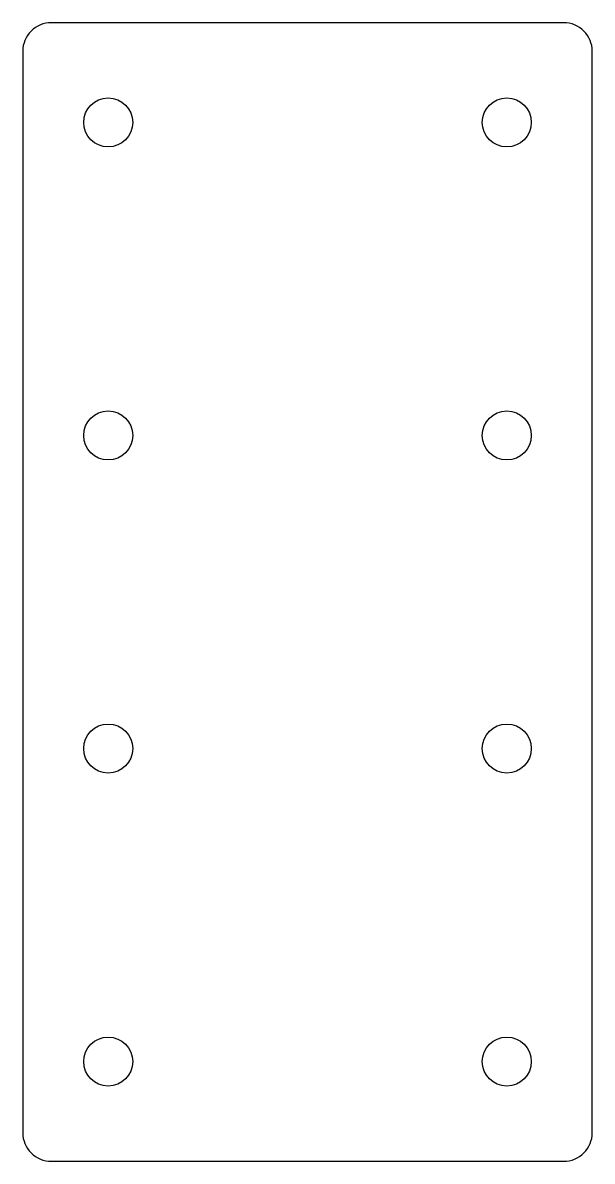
# Model space of a CAD drawing. Extents: x 0 to 100, y 0 to 200.
import ezdxf

# ---------------------------------------------------------------- set-up
doc = ezdxf.new("R2010")
doc.units = 0
doc.layers.get('0').update_dxf_attribs({"linetype": 'CONTINUOUS'})

msp = doc.modelspace()

# ---------------------------------------------------------------- linework, layer by layer
msp.add_lwpolyline([(5, 0), (95, 0, 0.414214), (100, 5), (100, 195, 0.414214), (95, 200), (5, 200, 0.414214), (0, 195), (0, 5, 0.414214)], format="xyb", close=True)
for centre in [(15, 182.5), (85, 182.5), (15, 127.5), (85, 127.5), (15, 72.5), (85, 72.5), (15, 17.5), (85, 17.5)]:
    msp.add_circle(centre, 4.3)

doc.saveas('drawing.dxf')
